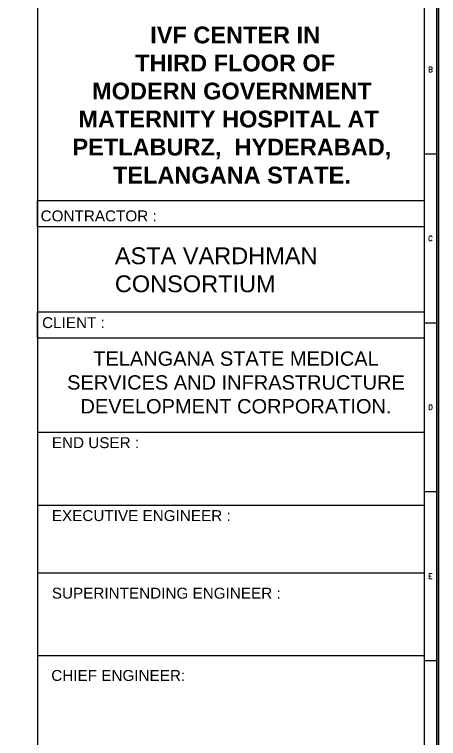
# Model space of a CAD drawing. Header units: millimetres. Extents: x 1327414 to 2124380, y -346496 to -91575.
# Drawn here: x 1496998 to 1508329, y -206640 to -187263 of the extents above; entities that cross this region are included whole.
import ezdxf
from ezdxf.enums import TextEntityAlignment as Align

# ---------------------------------------------------------------- set-up
doc = ezdxf.new("R2010")
doc.units = ezdxf.units.MM
doc.header["$LTSCALE"] = 600
doc.header["$MEASUREMENT"] = 0
doc.layers.add('AREA', color=193, linetype='Continuous', plot=False)
doc.layers.add('TITLE', color=7, linetype='Continuous')
doc.styles.add('ARIAL', font='')
doc.styles.add('ROMANS', font='romans.shx')
doc.styles.get('ARIAL').set_extended_font_data('Arial')

# ---------------------------------------------------------------- blocks, each defined once
blk = doc.blocks.new('A$C66962185')
at = {"layer": 'TITLE'}
blk.add_line((360.7, -141176.03), (360.7, -140930.66), dxfattribs=at)
at = {"layer": 'TITLE', "color": 7}
for p, q in [((363, -140990.86), (360.7, -140990.86)), ((363, -141022.1), (360.7, -141022.1)), ((363, -141053.35), (360.7, -141053.35)), ((363, -141084.59), (360.7, -141084.59))]:
    blk.add_line(p, q, dxfattribs=at)
at = {"layer": 'TITLE', "color": 7, "const_width": 0.355}
blk.add_lwpolyline([(363, -140928.36), (363, -141178.33), (0, -141178.33), (0, -140928.36)], close=True, dxfattribs=at)
at = {"layer": 'TITLE', "color": 7, "style": 'ROMANS'}
for s, p in [('B', (361.83, -140975.21)), ('C', (361.83, -141006.45)), ('D', (361.83, -141037.7)), ('E', (361.83, -141068.94))]:
    blk.add_text(s, height=0.952, dxfattribs=at).set_placement(p, align=Align.MIDDLE)

msp = doc.modelspace()

# ---------------------------------------------------------------- linework, layer by layer
at = {"ltscale": 2}
for p, q in [((1507952, -198448.7), (1497610, -198448.7)), ((1507925.8, -200400.6), (1497610, -200400.6)), ((1497610, -202207.4), (1507952, -202207.4)), ((1497610, -204420.4), (1507952, -204420.4))]:
    msp.add_line(p, q, dxfattribs=at)
at = {"layer": 'AREA'}
for points in [[(1455732.3, -181916), (1508329, -181916), (1508329, -218162.6), (1455732.3, -218162.6)], [(1455777.3, -181961), (1508284, -181961), (1508284, -218117.6), (1455777.3, -218117.6)]]:
    msp.add_lwpolyline(points, close=True, dxfattribs=at)
at = {"layer": 'TITLE'}
msp.add_line((1497610, -182293.1), (1497610, -217785.5), dxfattribs=at)
for points in [[(1497610, -192239.4), (1507948.2, -192239.4), (1507948.2, -192948.8), (1497610, -192948.8)], [(1497610, -195216.9), (1507948.2, -195216.9), (1507948.2, -195926.4), (1497610, -195926.4)]]:
    msp.add_lwpolyline(points, close=True, dxfattribs=at)

# ---------------------------------------------------------------- block references
at = {"layer": 'TITLE', "xscale": 144.6465675549349, "yscale": 144.6465665108379, "zscale": 144.6465669265092}
msp.add_blockref('A$C66962185', (1455777.3, 20202843), dxfattribs=at)

# ---------------------------------------------------------------- texts
at = {"layer": 'TITLE', "color": 7, "style": 'ARIAL'}
for s, height, p in [('CONTRACTOR :', 291.902, (1497695.6, -192799.7)), ('CLIENT :', 291.9, (1497736, -195655.8))]:
    msp.add_text(s, height=height, dxfattribs=at).set_placement(p)
at = {"layer": 'TITLE', "style": 'ARIAL'}
for s, insert, char_height, width, attachment_point in [('\\fArial|b1|i0|c0|p34; IVF CENTER IN\\P THIRD FLOOR OF \\PMODERN GOVERNMENT MATERNITY HOSPITAL AT  PETLABURZ,  HYDERABAD, TELANGANA STATE.', (1502807.8, -187586.1), 450, 10819.098, 2), ('ASTA VARDHMAN CONSORTIUM', (1499680.2, -193495.3, -1105.4), 450, 7121.264, 1), ('{\\fArial|b0|i0|c0|p34;TELANGANA STATE MEDICAL SERVICES AND INFRASTRUCTURE DEVELOPMENT CORPORATION.}', (1502916.8, -196280.8), 382.5, 9196.233, 2)]:
    msp.add_mtext(s, dxfattribs=dict(at, insert=insert, char_height=char_height, width=width, attachment_point=attachment_point))
at = {"layer": 'TITLE', "color": 7, "attachment_point": 1, "style": 'ARIAL'}
for s, insert, char_height, width in [('END USER :', (1497995.2, -198576.5), 291.9, 5373.887), ('EXECUTIVE ENGINEER :', (1497995.2, -200528.4), 291.902, 5373.887), ('{\\fArial|b0|i0|c0|p34;SUPERINTENDING ENGINEER :}', (1497995.2, -202603.9), 291.902, 6674.738), ('{\\fArial|b0|i0|c0|p34;CHIEF ENGINEER:}', (1497979.7, -204806.1), 291.902, 5373.887)]:
    msp.add_mtext(s, dxfattribs=dict(at, insert=insert, char_height=char_height, width=width))

doc.saveas('drawing.dxf')
